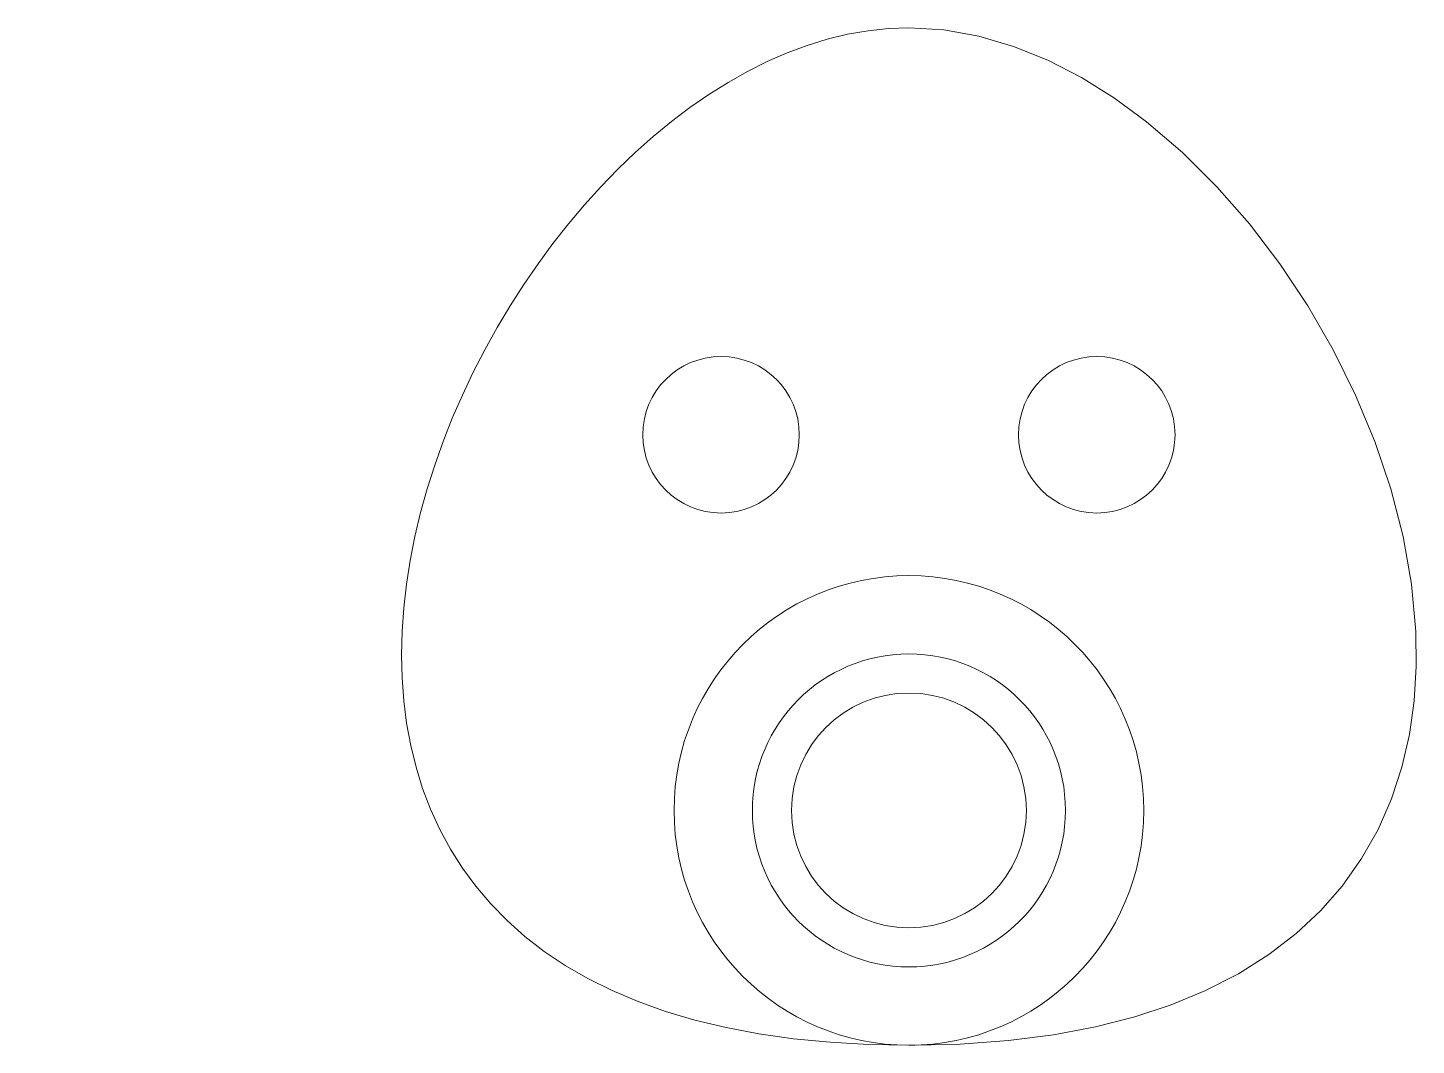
# Model space of a CAD drawing. Header units: millimetres. Extents: x -11.3 to 6.5, y -3 to 10.
import ezdxf

# ---------------------------------------------------------------- set-up
doc = ezdxf.new("R2010")
doc.units = ezdxf.units.MM

msp = doc.modelspace()

# ---------------------------------------------------------------- linework, layer by layer
at = {"color": 7, "linetype": 'Continuous', "lineweight": 15}
msp.add_line((0, -3), (0.076, -2.998), dxfattribs=at)
at = {"color": 7, "linetype": 'Continuous', "lineweight": 15, "flags": 128}
msp.add_lwpolyline([(0.099, -2.998), (0.655, -2.985), (1.271, -2.939), (1.847, -2.865), (2.385, -2.764), (2.886, -2.636), (3.35, -2.483), (3.779, -2.307), (4.21, -2.087), (4.6, -1.842), (4.949, -1.572), (5.26, -1.281), (5.533, -0.969), (5.783, -0.616), (5.993, -0.243), (6.164, 0.147), (6.296, 0.552), (6.393, 0.971), (6.454, 1.401), (6.481, 1.841), (6.476, 2.288), (6.42, 2.891), (6.312, 3.5), (6.155, 4.109), (5.951, 4.712), (5.705, 5.307), (5.418, 5.887), (5.095, 6.448), (4.738, 6.985), (4.35, 7.493), (3.935, 7.969), (3.496, 8.406), (3.035, 8.8), (2.626, 9.101), (2.205, 9.363), (1.775, 9.584), (1.337, 9.762), (0.894, 9.892), (0.448, 9.973), (0, 10), (0, 10)], dxfattribs=at)
at = {"color": 7, "linetype": 'Continuous', "lineweight": 15}
for centre, radius in [((-2.4, 4.8), 1), ((2.4, 4.8), 1), ((0, 0), 3), ((0, 0), 2), ((0, 0), 1.5)]:
    msp.add_circle(centre, radius, dxfattribs=at)
msp.add_open_spline([(0, 10), (-5.575, 10), (-11.257, -3), (0, -3)], degree=3, dxfattribs=at)

doc.saveas('drawing.dxf')
